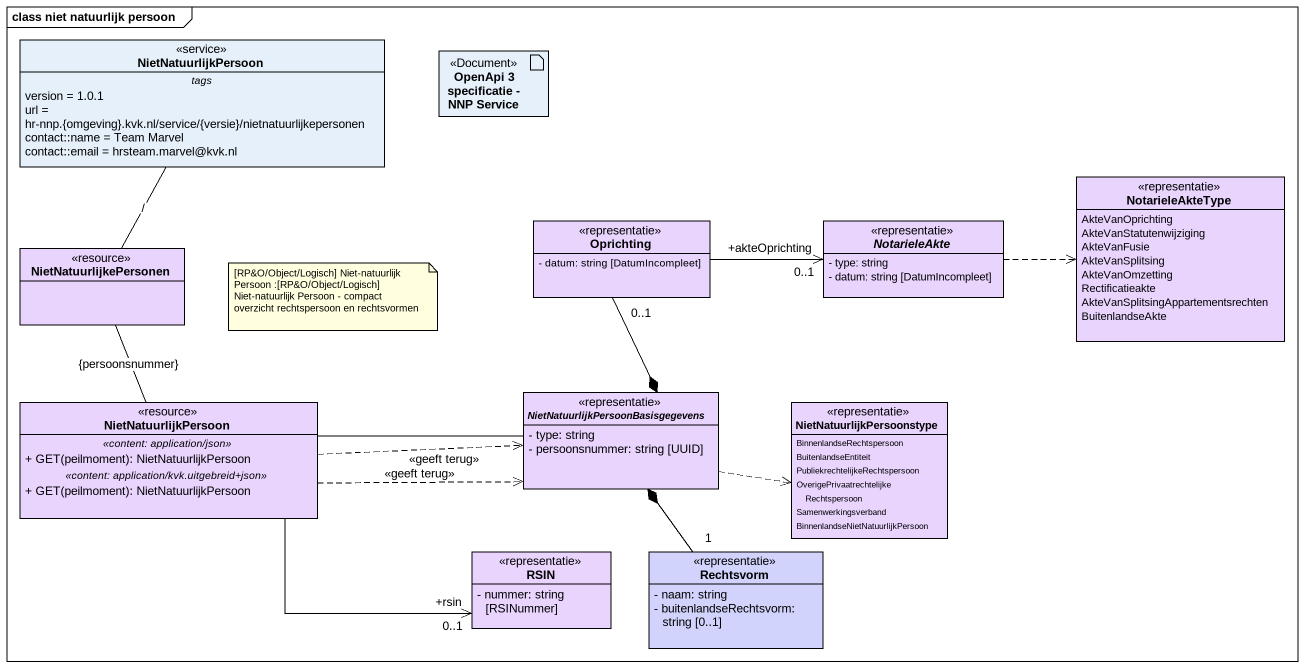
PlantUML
@startuml
mainframe class niet natuurlijk persoon
allowmixing
hide circle
hide empty members
skinparam classAttributeIconSize 0
class NietNatuurlijkPersoon <<service>> {
  -- tags --
  version = 1.0.1
  url = hr-nnp.{omgeving}.kvk.nl/service/{versie}/nietnatuurlijkepersonen
  contact::name = Team Marvel
  contact::email = hrsteam.marvel@kvk.nl
}
artifact "OpenApi 3 specificatie - NNP Service" as OpenApi_3_specificatie_NNP <<Document>>
enum NotarieleAkteType <<representatie>> #E9D4FE {
  AkteVanOprichting
  AkteVanStatutenwijziging
  AkteVanFusie
  AkteVanSplitsing
  AkteVanOmzetting
  Rectificatieakte
  AkteVanSplitsingAppartementsrechten
  BuitenlandseAkte
}
class NietNatuurlijkePersonen <<resource>> #E9D4FE
class Oprichting <<representatie>> #E9D4FE {
  - datum: string [DatumIncompleet]
}
abstract class NotarieleAkte <<representatie>> #E9D4FE {
  - type: string
  - datum: string [DatumIncompleet]
}
abstract class "NietNatuurlijkPersoonBasisgegevens" as NietNatuurlijkPersoonBasisge <<representatie>> #E9D4FE {
  - type: string
  - persoonsnummer: string [UUID]
}
class "NietNatuurlijkPersoon" as NietNatuurlijkPersoon_2 <<resource>> #E9D4FE {
  .. <<content: application/json>> ..
  + GET(peilmoment): NietNatuurlijkPersoon
  .. <<content: application/kvk.uitgebreid+json>> ..
  + GET(peilmoment): NietNatuurlijkPersoon
}
enum NietNatuurlijkPersoonstype <<representatie>> #E9D4FE {
  BinnenlandseRechtspersoon
  BuitenlandseEntiteit
  PubliekrechtelijkeRechtspersoon
  OverigePrivaatrechtelijkeRechtspersoon
  Samenwerkingsverband
  BinnenlandseNietNatuurlijkPersoon
}
class RSIN <<representatie>> #E9D4FE {
  - nummer: string [RSINummer]
}
class Rechtsvorm <<representatie>> #D2D3FC {
  - naam: string
  - buitenlandseRechtsvorm: string [0..1]
}
NietNatuurlijkPersoon -- NietNatuurlijkePersonen : /
NietNatuurlijkePersonen -- NietNatuurlijkPersoon_2 : {persoonsnummer}
Oprichting -right-> "+akteOprichting\n0..1" NotarieleAkte
Oprichting "0..1" --* NietNatuurlijkPersoonBasisge
NotarieleAkte .right.> NotarieleAkteType
NietNatuurlijkPersoonBasisge .right.> NietNatuurlijkPersoonstype
NietNatuurlijkPersoonBasisge --> "+rsin\n0..1" RSIN
NietNatuurlijkPersoon_2 .right.> NietNatuurlijkPersoonBasisge : <<geeft terug>>
NietNatuurlijkPersoon_2 .right.> NietNatuurlijkPersoonBasisge : <<geeft terug>>
Rechtsvorm "1" -up-* NietNatuurlijkPersoonBasisge
note as N1
  [RP&O/Object/Logisch] Niet-natuurlijk Persoon :[RP&O/Object/Logisch] Niet-natuurlijk Persoon - compact overzicht rechtspersoon en rechtsvormen
end note
@enduml
